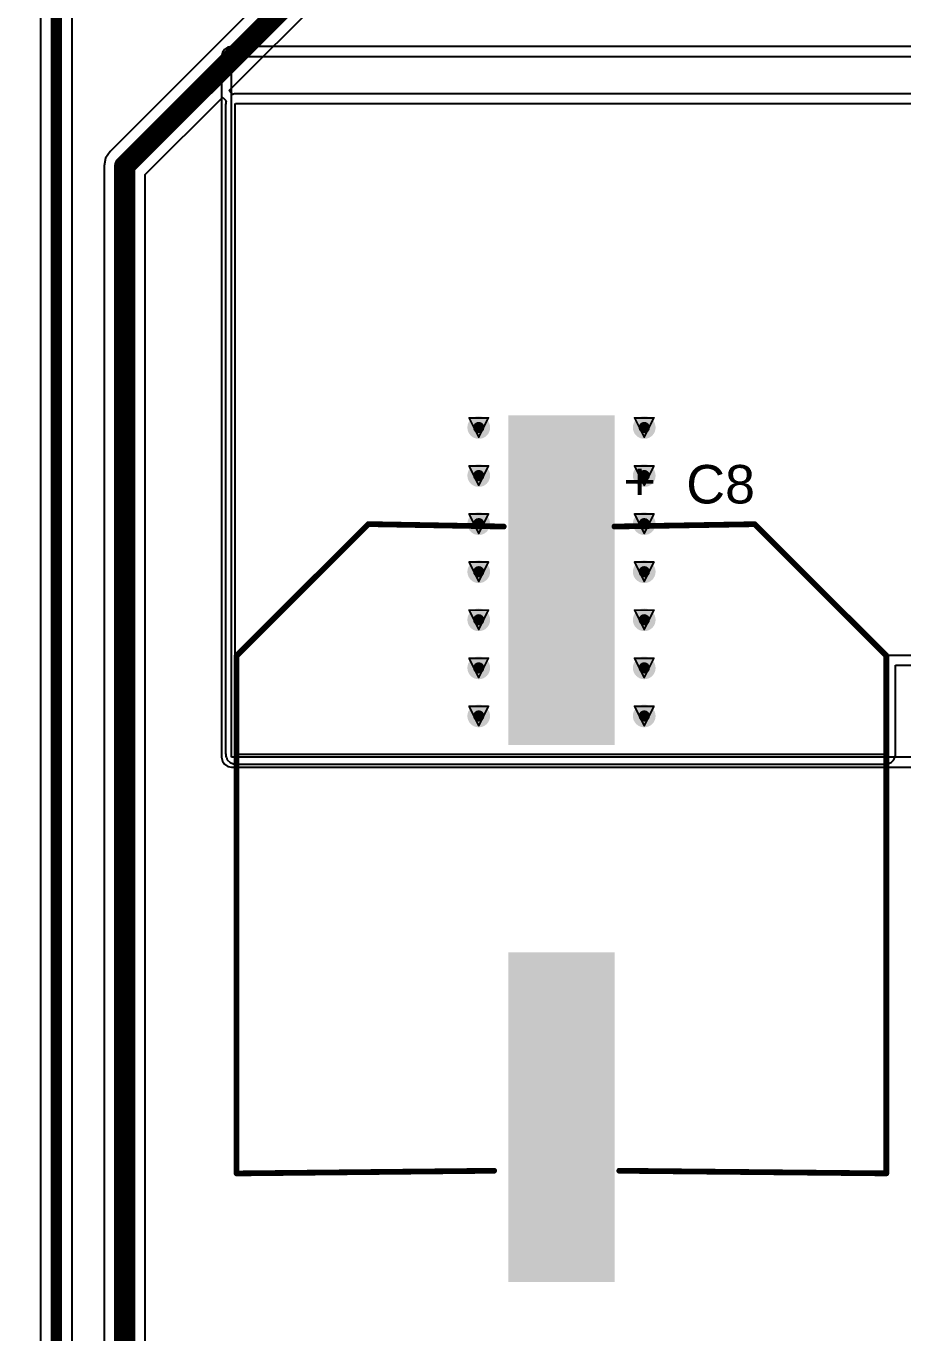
# Model space of a CAD drawing. Header units: inches. Extents: x -89 to 406, y -87 to 102.
# Drawn here: x -46.8 to -23.65, y 33.51 to 68.03 of the extents above; entities that cross this region are included whole.
import ezdxf

# ---------------------------------------------------------------- set-up
doc = ezdxf.new("R2010")
doc.units = ezdxf.units.IN
for name, color, linetype in [('Board_Outline', 56, 'Continuous'), ('Bottom Layer', 5, 'Continuous'), ('Drill Drawing', 1, 'Continuous'), ('Top Layer', 1, 'Continuous'), ('Top Overlay', 2, 'Continuous'), ('Top Paste', 8, 'Continuous'), ('Top Solder', 216, 'Continuous'), ('Via Holes', 16, 'Continuous')]:
    doc.layers.add(name, color=color, linetype=linetype)
doc.styles.add('Arial', font='', dxfattribs={"height": 0.2})
doc.styles.get('Arial').set_extended_font_data('Arial')

msp = doc.modelspace()

# ---------------------------------------------------------------- hatches: boundary and pattern name
at = {"layer": 'Bottom Layer'}
h = msp.add_hatch(color=5, dxfattribs=at)
edge = h.paths.add_edge_path()
edge.add_arc((-34.849, 57.429), 0.3, 0, 360)
h = msp.add_hatch(color=5, dxfattribs=at)
edge = h.paths.add_edge_path()
edge.add_arc((-30.48, 57.429), 0.3, 0, 360)
h = msp.add_hatch(color=5, dxfattribs=at)
edge = h.paths.add_edge_path()
edge.add_arc((-34.849, 56.159), 0.3, 0, 360)
h = msp.add_hatch(color=5, dxfattribs=at)
edge = h.paths.add_edge_path()
edge.add_arc((-30.48, 56.159), 0.3, 0, 360)
h = msp.add_hatch(color=5, dxfattribs=at)
edge = h.paths.add_edge_path()
edge.add_arc((-34.849, 54.889), 0.3, 0, 360)
h = msp.add_hatch(color=5, dxfattribs=at)
edge = h.paths.add_edge_path()
edge.add_arc((-30.48, 54.889), 0.3, 0, 360)
h = msp.add_hatch(color=5, dxfattribs=at)
edge = h.paths.add_edge_path()
edge.add_arc((-34.849, 53.619), 0.3, 0, 360)
h = msp.add_hatch(color=5, dxfattribs=at)
edge = h.paths.add_edge_path()
edge.add_arc((-30.48, 53.619), 0.3, 0, 360)
h = msp.add_hatch(color=5, dxfattribs=at)
edge = h.paths.add_edge_path()
edge.add_arc((-34.849, 52.349), 0.3, 0, 360)
h = msp.add_hatch(color=5, dxfattribs=at)
edge = h.paths.add_edge_path()
edge.add_arc((-30.48, 52.349), 0.3, 0, 360)
h = msp.add_hatch(color=5, dxfattribs=at)
edge = h.paths.add_edge_path()
edge.add_arc((-34.849, 51.079), 0.3, 0, 360)
h = msp.add_hatch(color=5, dxfattribs=at)
edge = h.paths.add_edge_path()
edge.add_arc((-30.48, 51.079), 0.3, 0, 360)
h = msp.add_hatch(color=5, dxfattribs=at)
edge = h.paths.add_edge_path()
edge.add_arc((-34.849, 49.809), 0.3, 0, 360)
h = msp.add_hatch(color=5, dxfattribs=at)
edge = h.paths.add_edge_path()
edge.add_arc((-30.48, 49.809), 0.3, 0, 360)
at = {"layer": 'Top Layer'}
h = msp.add_hatch(color=1, dxfattribs=at)
edge = h.paths.add_edge_path()
edge.add_arc((-34.849, 57.429), 0.3, 0, 360)
for points in [[(-31.364, 57.648), (-31.364, 49.148), (-33.964, 49.148), (-33.964, 57.648)], [(-31.364, 43.461), (-31.364, 34.961), (-33.964, 34.961), (-33.964, 43.461)]]:
    msp.add_hatch(color=1, dxfattribs=at).paths.add_polyline_path(points)
h = msp.add_hatch(color=1, dxfattribs=at)
edge = h.paths.add_edge_path()
edge.add_arc((-30.48, 57.429), 0.3, 0, 360)
h = msp.add_hatch(color=1, dxfattribs=at)
edge = h.paths.add_edge_path()
edge.add_arc((-34.849, 56.159), 0.3, 0, 360)
h = msp.add_hatch(color=1, dxfattribs=at)
edge = h.paths.add_edge_path()
edge.add_arc((-30.48, 56.159), 0.3, 0, 360)
h = msp.add_hatch(color=1, dxfattribs=at)
edge = h.paths.add_edge_path()
edge.add_arc((-34.849, 54.889), 0.3, 0, 360)
h = msp.add_hatch(color=1, dxfattribs=at)
edge = h.paths.add_edge_path()
edge.add_arc((-30.48, 54.889), 0.3, 0, 360)
h = msp.add_hatch(color=1, dxfattribs=at)
edge = h.paths.add_edge_path()
edge.add_arc((-34.849, 53.619), 0.3, 0, 360)
h = msp.add_hatch(color=1, dxfattribs=at)
edge = h.paths.add_edge_path()
edge.add_arc((-30.48, 53.619), 0.3, 0, 360)
h = msp.add_hatch(color=1, dxfattribs=at)
edge = h.paths.add_edge_path()
edge.add_arc((-34.849, 52.349), 0.3, 0, 360)
h = msp.add_hatch(color=1, dxfattribs=at)
edge = h.paths.add_edge_path()
edge.add_arc((-30.48, 52.349), 0.3, 0, 360)
h = msp.add_hatch(color=1, dxfattribs=at)
edge = h.paths.add_edge_path()
edge.add_arc((-34.849, 51.079), 0.3, 0, 360)
h = msp.add_hatch(color=1, dxfattribs=at)
edge = h.paths.add_edge_path()
edge.add_arc((-30.48, 51.079), 0.3, 0, 360)
h = msp.add_hatch(color=1, dxfattribs=at)
edge = h.paths.add_edge_path()
edge.add_arc((-34.849, 49.809), 0.3, 0, 360)
h = msp.add_hatch(color=1, dxfattribs=at)
edge = h.paths.add_edge_path()
edge.add_arc((-30.48, 49.809), 0.3, 0, 360)
at = {"layer": 'Top Paste'}
for points in [[(-31.364, 57.648), (-31.364, 49.148), (-33.964, 49.148), (-33.964, 57.648)], [(-31.364, 43.461), (-31.364, 34.961), (-33.964, 34.961), (-33.964, 43.461)]]:
    msp.add_hatch(color=8, dxfattribs=at).paths.add_polyline_path(points)
at = {"layer": 'Top Solder'}
for points in [[(-31.263, 57.749), (-31.263, 49.046), (-34.066, 49.046), (-34.066, 57.749)], [(-31.263, 43.562), (-31.263, 34.859), (-34.066, 34.859), (-34.066, 43.562)]]:
    msp.add_hatch(color=216, dxfattribs=at).paths.add_polyline_path(points)
at = {"layer": 'Via Holes'}
h = msp.add_hatch(color=7, dxfattribs=at)
edge = h.paths.add_edge_path()
edge.add_arc((-34.849, 57.429), 0.15, 0, 360)
h = msp.add_hatch(color=7, dxfattribs=at)
edge = h.paths.add_edge_path()
edge.add_arc((-30.48, 57.429), 0.15, 0, 360)
h = msp.add_hatch(color=7, dxfattribs=at)
edge = h.paths.add_edge_path()
edge.add_arc((-34.849, 56.159), 0.15, 0, 360)
h = msp.add_hatch(color=7, dxfattribs=at)
edge = h.paths.add_edge_path()
edge.add_arc((-30.48, 56.159), 0.15, 0, 360)
h = msp.add_hatch(color=7, dxfattribs=at)
edge = h.paths.add_edge_path()
edge.add_arc((-34.849, 54.889), 0.15, 0, 360)
h = msp.add_hatch(color=7, dxfattribs=at)
edge = h.paths.add_edge_path()
edge.add_arc((-30.48, 54.889), 0.15, 0, 360)
h = msp.add_hatch(color=7, dxfattribs=at)
edge = h.paths.add_edge_path()
edge.add_arc((-34.849, 53.619), 0.15, 0, 360)
h = msp.add_hatch(color=7, dxfattribs=at)
edge = h.paths.add_edge_path()
edge.add_arc((-30.48, 53.619), 0.15, 0, 360)
h = msp.add_hatch(color=7, dxfattribs=at)
edge = h.paths.add_edge_path()
edge.add_arc((-34.849, 52.349), 0.15, 0, 360)
h = msp.add_hatch(color=7, dxfattribs=at)
edge = h.paths.add_edge_path()
edge.add_arc((-30.48, 52.349), 0.15, 0, 360)
h = msp.add_hatch(color=7, dxfattribs=at)
edge = h.paths.add_edge_path()
edge.add_arc((-34.849, 51.079), 0.15, 0, 360)
h = msp.add_hatch(color=7, dxfattribs=at)
edge = h.paths.add_edge_path()
edge.add_arc((-30.48, 51.079), 0.15, 0, 360)
h = msp.add_hatch(color=7, dxfattribs=at)
edge = h.paths.add_edge_path()
edge.add_arc((-34.849, 49.809), 0.15, 0, 360)
h = msp.add_hatch(color=7, dxfattribs=at)
edge = h.paths.add_edge_path()
edge.add_arc((-30.48, 49.809), 0.15, 0, 360)

# ---------------------------------------------------------------- linework, layer by layer
at = {"layer": 'Board_Outline'}
for points in [[(87.312, 0, 0.254, 0.254, 1), (-87.312, 0, 0.254, 0.254, 1)], [(36.513, 0, 0.254, 0.254, 1), (-36.513, 0, 0.254, 0.254, 1)]]:
    msp.add_lwpolyline(points, format="xyseb", close=True, dxfattribs=at)
at = {"layer": 'Bottom Layer'}
for p, q in [((-46.414, 68.758), (-46.414, 0.883)), ((-45.585, 0.711), (-45.585, 68.586)), ((-41.616, 67.333), (-41.636, 67.234)), ((-41.56, 67.417), (-41.616, 67.333)), ((-41.476, 67.473), (-41.56, 67.417)), ((-41.377, 67.493), (-41.476, 67.473)), ((44.094, 67.493), (-41.377, 67.493)), ((-41.636, 67.234), (-41.636, 60.731)), ((-41.377, 60.731), (-41.377, 67.234)), ((-41.377, 67.234), (44.094, 67.234)), ((-41.636, 60.731), (-41.636, 48.717)), ((-41.377, 48.717), (-41.377, 60.731)), ((-41.636, 48.717), (-41.616, 48.618)), ((-5.791, 48.717), (-41.377, 48.717)), ((-41.616, 48.618), (-41.56, 48.534)), ((-41.56, 48.534), (-41.476, 48.478)), ((-41.476, 48.478), (-41.377, 48.458)), ((-41.377, 48.458), (-5.791, 48.458))]:
    msp.add_line(p, q, dxfattribs=at)
msp.add_lwpolyline([(-45.999, 0.711, 0.305, 0.305, 0), (-45.999, 68.758, 0.305, 0.305, 0)], format="xyseb", dxfattribs=at)
at = {"layer": 'Drill Drawing'}
for points in [[(-35.103, 57.683, 0.0508, 0.0508, 0), (-34.595, 57.683, 0.0508, 0.0508, 0)], [(-35.103, 57.683, 0.0508, 0.0508, 0), (-34.849, 57.175, 0.0508, 0.0508, 0)], [(-34.849, 57.175, 0.0508, 0.0508, 0), (-34.595, 57.683, 0.0508, 0.0508, 0)], [(-30.734, 57.683, 0.0508, 0.0508, 0), (-30.226, 57.683, 0.0508, 0.0508, 0)], [(-30.734, 57.683, 0.0508, 0.0508, 0), (-30.48, 57.175, 0.0508, 0.0508, 0)], [(-30.48, 57.175, 0.0508, 0.0508, 0), (-30.226, 57.683, 0.0508, 0.0508, 0)], [(-35.103, 56.413, 0.0508, 0.0508, 0), (-34.595, 56.413, 0.0508, 0.0508, 0)], [(-35.103, 56.413, 0.0508, 0.0508, 0), (-34.849, 55.905, 0.0508, 0.0508, 0)], [(-34.849, 55.905, 0.0508, 0.0508, 0), (-34.595, 56.413, 0.0508, 0.0508, 0)], [(-30.734, 56.413, 0.0508, 0.0508, 0), (-30.226, 56.413, 0.0508, 0.0508, 0)], [(-30.734, 56.413, 0.0508, 0.0508, 0), (-30.48, 55.905, 0.0508, 0.0508, 0)], [(-30.48, 55.905, 0.0508, 0.0508, 0), (-30.226, 56.413, 0.0508, 0.0508, 0)], [(-35.103, 55.143, 0.0508, 0.0508, 0), (-34.595, 55.143, 0.0508, 0.0508, 0)], [(-35.103, 55.143, 0.0508, 0.0508, 0), (-34.849, 54.635, 0.0508, 0.0508, 0)], [(-34.849, 54.635, 0.0508, 0.0508, 0), (-34.595, 55.143, 0.0508, 0.0508, 0)], [(-30.734, 55.143, 0.0508, 0.0508, 0), (-30.226, 55.143, 0.0508, 0.0508, 0)], [(-30.734, 55.143, 0.0508, 0.0508, 0), (-30.48, 54.635, 0.0508, 0.0508, 0)], [(-30.48, 54.635, 0.0508, 0.0508, 0), (-30.226, 55.143, 0.0508, 0.0508, 0)], [(-35.103, 53.873, 0.0508, 0.0508, 0), (-34.595, 53.873, 0.0508, 0.0508, 0)], [(-35.103, 53.873, 0.0508, 0.0508, 0), (-34.849, 53.365, 0.0508, 0.0508, 0)], [(-34.849, 53.365, 0.0508, 0.0508, 0), (-34.595, 53.873, 0.0508, 0.0508, 0)], [(-30.734, 53.873, 0.0508, 0.0508, 0), (-30.226, 53.873, 0.0508, 0.0508, 0)], [(-30.734, 53.873, 0.0508, 0.0508, 0), (-30.48, 53.365, 0.0508, 0.0508, 0)], [(-30.48, 53.365, 0.0508, 0.0508, 0), (-30.226, 53.873, 0.0508, 0.0508, 0)], [(-35.103, 52.603, 0.0508, 0.0508, 0), (-34.595, 52.603, 0.0508, 0.0508, 0)], [(-35.103, 52.603, 0.0508, 0.0508, 0), (-34.849, 52.095, 0.0508, 0.0508, 0)], [(-34.849, 52.095, 0.0508, 0.0508, 0), (-34.595, 52.603, 0.0508, 0.0508, 0)], [(-30.734, 52.603, 0.0508, 0.0508, 0), (-30.226, 52.603, 0.0508, 0.0508, 0)], [(-30.734, 52.603, 0.0508, 0.0508, 0), (-30.48, 52.095, 0.0508, 0.0508, 0)], [(-30.48, 52.095, 0.0508, 0.0508, 0), (-30.226, 52.603, 0.0508, 0.0508, 0)], [(-35.103, 51.333, 0.0508, 0.0508, 0), (-34.595, 51.333, 0.0508, 0.0508, 0)], [(-35.103, 51.333, 0.0508, 0.0508, 0), (-34.849, 50.825, 0.0508, 0.0508, 0)], [(-34.849, 50.825, 0.0508, 0.0508, 0), (-34.595, 51.333, 0.0508, 0.0508, 0)], [(-30.734, 51.333, 0.0508, 0.0508, 0), (-30.226, 51.333, 0.0508, 0.0508, 0)], [(-30.734, 51.333, 0.0508, 0.0508, 0), (-30.48, 50.825, 0.0508, 0.0508, 0)], [(-30.48, 50.825, 0.0508, 0.0508, 0), (-30.226, 51.333, 0.0508, 0.0508, 0)], [(-35.103, 50.063, 0.0508, 0.0508, 0), (-34.595, 50.063, 0.0508, 0.0508, 0)], [(-35.103, 50.063, 0.0508, 0.0508, 0), (-34.849, 49.555, 0.0508, 0.0508, 0)], [(-34.849, 49.555, 0.0508, 0.0508, 0), (-34.595, 50.063, 0.0508, 0.0508, 0)], [(-30.734, 50.063, 0.0508, 0.0508, 0), (-30.226, 50.063, 0.0508, 0.0508, 0)], [(-30.734, 50.063, 0.0508, 0.0508, 0), (-30.48, 49.555, 0.0508, 0.0508, 0)], [(-30.48, 49.555, 0.0508, 0.0508, 0), (-30.226, 50.063, 0.0508, 0.0508, 0)]]:
    msp.add_lwpolyline(points, format="xyseb", dxfattribs=at)
for points in [[(-35.115, 57.683, 0.0254, 0.0254, 1), (-35.09, 57.683, 0.0254, 0.0254, 1)], [(-35.115, 57.683, 0.0254, 0.0254, 1), (-35.09, 57.683, 0.0254, 0.0254, 1)], [(-34.608, 57.683, 0.0254, 0.0254, 1), (-34.582, 57.683, 0.0254, 0.0254, 1)], [(-34.608, 57.683, 0.0254, 0.0254, 1), (-34.582, 57.683, 0.0254, 0.0254, 1)], [(-30.747, 57.683, 0.0254, 0.0254, 1), (-30.721, 57.683, 0.0254, 0.0254, 1)], [(-30.747, 57.683, 0.0254, 0.0254, 1), (-30.721, 57.683, 0.0254, 0.0254, 1)], [(-30.239, 57.683, 0.0254, 0.0254, 1), (-30.213, 57.683, 0.0254, 0.0254, 1)], [(-30.239, 57.683, 0.0254, 0.0254, 1), (-30.213, 57.683, 0.0254, 0.0254, 1)], [(-34.861, 57.175, 0.0254, 0.0254, 1), (-34.836, 57.175, 0.0254, 0.0254, 1)], [(-34.861, 57.175, 0.0254, 0.0254, 1), (-34.836, 57.175, 0.0254, 0.0254, 1)], [(-30.493, 57.175, 0.0254, 0.0254, 1), (-30.467, 57.175, 0.0254, 0.0254, 1)], [(-30.493, 57.175, 0.0254, 0.0254, 1), (-30.467, 57.175, 0.0254, 0.0254, 1)], [(-35.115, 56.413, 0.0254, 0.0254, 1), (-35.09, 56.413, 0.0254, 0.0254, 1)], [(-35.115, 56.413, 0.0254, 0.0254, 1), (-35.09, 56.413, 0.0254, 0.0254, 1)], [(-34.608, 56.413, 0.0254, 0.0254, 1), (-34.582, 56.413, 0.0254, 0.0254, 1)], [(-34.608, 56.413, 0.0254, 0.0254, 1), (-34.582, 56.413, 0.0254, 0.0254, 1)], [(-30.747, 56.413, 0.0254, 0.0254, 1), (-30.721, 56.413, 0.0254, 0.0254, 1)], [(-30.747, 56.413, 0.0254, 0.0254, 1), (-30.721, 56.413, 0.0254, 0.0254, 1)], [(-30.239, 56.413, 0.0254, 0.0254, 1), (-30.213, 56.413, 0.0254, 0.0254, 1)], [(-30.239, 56.413, 0.0254, 0.0254, 1), (-30.213, 56.413, 0.0254, 0.0254, 1)], [(-34.861, 55.905, 0.0254, 0.0254, 1), (-34.836, 55.905, 0.0254, 0.0254, 1)], [(-34.861, 55.905, 0.0254, 0.0254, 1), (-34.836, 55.905, 0.0254, 0.0254, 1)], [(-30.493, 55.905, 0.0254, 0.0254, 1), (-30.467, 55.905, 0.0254, 0.0254, 1)], [(-30.493, 55.905, 0.0254, 0.0254, 1), (-30.467, 55.905, 0.0254, 0.0254, 1)], [(-35.115, 55.143, 0.0254, 0.0254, 1), (-35.09, 55.143, 0.0254, 0.0254, 1)], [(-35.115, 55.143, 0.0254, 0.0254, 1), (-35.09, 55.143, 0.0254, 0.0254, 1)], [(-34.608, 55.143, 0.0254, 0.0254, 1), (-34.582, 55.143, 0.0254, 0.0254, 1)], [(-34.608, 55.143, 0.0254, 0.0254, 1), (-34.582, 55.143, 0.0254, 0.0254, 1)], [(-30.747, 55.143, 0.0254, 0.0254, 1), (-30.721, 55.143, 0.0254, 0.0254, 1)], [(-30.747, 55.143, 0.0254, 0.0254, 1), (-30.721, 55.143, 0.0254, 0.0254, 1)], [(-30.239, 55.143, 0.0254, 0.0254, 1), (-30.213, 55.143, 0.0254, 0.0254, 1)], [(-30.239, 55.143, 0.0254, 0.0254, 1), (-30.213, 55.143, 0.0254, 0.0254, 1)], [(-34.861, 54.635, 0.0254, 0.0254, 1), (-34.836, 54.635, 0.0254, 0.0254, 1)], [(-34.861, 54.635, 0.0254, 0.0254, 1), (-34.836, 54.635, 0.0254, 0.0254, 1)], [(-30.493, 54.635, 0.0254, 0.0254, 1), (-30.467, 54.635, 0.0254, 0.0254, 1)], [(-30.493, 54.635, 0.0254, 0.0254, 1), (-30.467, 54.635, 0.0254, 0.0254, 1)], [(-35.115, 53.873, 0.0254, 0.0254, 1), (-35.09, 53.873, 0.0254, 0.0254, 1)], [(-35.115, 53.873, 0.0254, 0.0254, 1), (-35.09, 53.873, 0.0254, 0.0254, 1)], [(-34.608, 53.873, 0.0254, 0.0254, 1), (-34.582, 53.873, 0.0254, 0.0254, 1)], [(-34.608, 53.873, 0.0254, 0.0254, 1), (-34.582, 53.873, 0.0254, 0.0254, 1)], [(-30.747, 53.873, 0.0254, 0.0254, 1), (-30.721, 53.873, 0.0254, 0.0254, 1)], [(-30.747, 53.873, 0.0254, 0.0254, 1), (-30.721, 53.873, 0.0254, 0.0254, 1)], [(-30.239, 53.873, 0.0254, 0.0254, 1), (-30.213, 53.873, 0.0254, 0.0254, 1)], [(-30.239, 53.873, 0.0254, 0.0254, 1), (-30.213, 53.873, 0.0254, 0.0254, 1)], [(-34.861, 53.365, 0.0254, 0.0254, 1), (-34.836, 53.365, 0.0254, 0.0254, 1)], [(-34.861, 53.365, 0.0254, 0.0254, 1), (-34.836, 53.365, 0.0254, 0.0254, 1)], [(-30.493, 53.365, 0.0254, 0.0254, 1), (-30.467, 53.365, 0.0254, 0.0254, 1)], [(-30.493, 53.365, 0.0254, 0.0254, 1), (-30.467, 53.365, 0.0254, 0.0254, 1)], [(-35.115, 52.603, 0.0254, 0.0254, 1), (-35.09, 52.603, 0.0254, 0.0254, 1)], [(-35.115, 52.603, 0.0254, 0.0254, 1), (-35.09, 52.603, 0.0254, 0.0254, 1)], [(-34.608, 52.603, 0.0254, 0.0254, 1), (-34.582, 52.603, 0.0254, 0.0254, 1)], [(-34.608, 52.603, 0.0254, 0.0254, 1), (-34.582, 52.603, 0.0254, 0.0254, 1)], [(-30.747, 52.603, 0.0254, 0.0254, 1), (-30.721, 52.603, 0.0254, 0.0254, 1)], [(-30.747, 52.603, 0.0254, 0.0254, 1), (-30.721, 52.603, 0.0254, 0.0254, 1)], [(-30.239, 52.603, 0.0254, 0.0254, 1), (-30.213, 52.603, 0.0254, 0.0254, 1)], [(-30.239, 52.603, 0.0254, 0.0254, 1), (-30.213, 52.603, 0.0254, 0.0254, 1)], [(-34.861, 52.095, 0.0254, 0.0254, 1), (-34.836, 52.095, 0.0254, 0.0254, 1)], [(-34.861, 52.095, 0.0254, 0.0254, 1), (-34.836, 52.095, 0.0254, 0.0254, 1)], [(-30.493, 52.095, 0.0254, 0.0254, 1), (-30.467, 52.095, 0.0254, 0.0254, 1)], [(-30.493, 52.095, 0.0254, 0.0254, 1), (-30.467, 52.095, 0.0254, 0.0254, 1)], [(-35.115, 51.333, 0.0254, 0.0254, 1), (-35.09, 51.333, 0.0254, 0.0254, 1)], [(-35.115, 51.333, 0.0254, 0.0254, 1), (-35.09, 51.333, 0.0254, 0.0254, 1)], [(-34.608, 51.333, 0.0254, 0.0254, 1), (-34.582, 51.333, 0.0254, 0.0254, 1)], [(-34.608, 51.333, 0.0254, 0.0254, 1), (-34.582, 51.333, 0.0254, 0.0254, 1)], [(-30.747, 51.333, 0.0254, 0.0254, 1), (-30.721, 51.333, 0.0254, 0.0254, 1)], [(-30.747, 51.333, 0.0254, 0.0254, 1), (-30.721, 51.333, 0.0254, 0.0254, 1)], [(-30.239, 51.333, 0.0254, 0.0254, 1), (-30.213, 51.333, 0.0254, 0.0254, 1)], [(-30.239, 51.333, 0.0254, 0.0254, 1), (-30.213, 51.333, 0.0254, 0.0254, 1)], [(-34.861, 50.825, 0.0254, 0.0254, 1), (-34.836, 50.825, 0.0254, 0.0254, 1)], [(-34.861, 50.825, 0.0254, 0.0254, 1), (-34.836, 50.825, 0.0254, 0.0254, 1)], [(-30.493, 50.825, 0.0254, 0.0254, 1), (-30.467, 50.825, 0.0254, 0.0254, 1)], [(-30.493, 50.825, 0.0254, 0.0254, 1), (-30.467, 50.825, 0.0254, 0.0254, 1)], [(-35.115, 50.063, 0.0254, 0.0254, 1), (-35.09, 50.063, 0.0254, 0.0254, 1)], [(-35.115, 50.063, 0.0254, 0.0254, 1), (-35.09, 50.063, 0.0254, 0.0254, 1)], [(-34.608, 50.063, 0.0254, 0.0254, 1), (-34.582, 50.063, 0.0254, 0.0254, 1)], [(-34.608, 50.063, 0.0254, 0.0254, 1), (-34.582, 50.063, 0.0254, 0.0254, 1)], [(-30.747, 50.063, 0.0254, 0.0254, 1), (-30.721, 50.063, 0.0254, 0.0254, 1)], [(-30.747, 50.063, 0.0254, 0.0254, 1), (-30.721, 50.063, 0.0254, 0.0254, 1)], [(-30.239, 50.063, 0.0254, 0.0254, 1), (-30.213, 50.063, 0.0254, 0.0254, 1)], [(-30.239, 50.063, 0.0254, 0.0254, 1), (-30.213, 50.063, 0.0254, 0.0254, 1)], [(-34.861, 49.555, 0.0254, 0.0254, 1), (-34.836, 49.555, 0.0254, 0.0254, 1)], [(-34.861, 49.555, 0.0254, 0.0254, 1), (-34.836, 49.555, 0.0254, 0.0254, 1)], [(-30.493, 49.555, 0.0254, 0.0254, 1), (-30.467, 49.555, 0.0254, 0.0254, 1)], [(-30.493, 49.555, 0.0254, 0.0254, 1), (-30.467, 49.555, 0.0254, 0.0254, 1)]]:
    msp.add_lwpolyline(points, format="xyseb", close=True, dxfattribs=at)
at = {"layer": 'Top Layer'}
for p, q in [((-28.071, 81.233), (-44.581, 64.723)), ((-41.436, 66.329), (-27.461, 80.304)), ((-41.43, 66.32), (-41.436, 66.329)), ((-41.349, 66.228), (-41.43, 66.32)), ((-43.652, 64.113), (-41.615, 66.15)), ((-41.615, 66.15), (-41.606, 66.145)), ((-41.606, 66.145), (-41.514, 66.063)), ((-41.529, 65.989), (-41.534, 65.964)), ((-41.534, 65.964), (-41.534, 48.819)), ((-41.525, 66.035), (-41.529, 66.014)), ((-41.529, 66.014), (-41.529, 65.989)), ((-41.515, 66.059), (-41.525, 66.035)), ((-41.514, 66.063), (-41.515, 66.059)), ((-41.345, 66.229), (-41.349, 66.228)), ((-41.321, 66.239), (-41.345, 66.229)), ((-41.3, 66.243), (-41.321, 66.239)), ((-41.275, 66.243), (-41.3, 66.243)), ((-41.249, 66.248), (-41.275, 66.243)), ((-41.275, 65.964), (-41.271, 65.985)), ((-41.275, 48.819), (-41.275, 65.964)), ((-41.271, 65.985), (-41.249, 65.989)), ((43.358, 66.248), (-41.249, 66.248)), ((-41.249, 65.989), (43.358, 65.989)), ((-44.581, 64.723), (-44.698, 64.546)), ((-44.698, 64.546), (-44.74, 64.338)), ((-44.74, 64.338), (-44.74, 19.05)), ((-43.652, 19.275), (-43.652, 64.113)), ((-5.893, 51.41), (-24.105, 51.41)), ((-24.105, 51.41), (-24.105, 48.819)), ((-23.846, 48.819), (-23.846, 51.151)), ((-23.846, 51.151), (-5.893, 51.151)), ((-41.534, 48.819), (-41.529, 48.794)), ((-41.529, 48.794), (-41.529, 48.768)), ((-41.529, 48.768), (-41.525, 48.747)), ((-41.525, 48.747), (-41.515, 48.724)), ((-41.515, 48.724), (-41.514, 48.72)), ((-41.514, 48.72), (-41.512, 48.717)), ((-41.512, 48.717), (-41.486, 48.654)), ((-41.271, 48.798), (-41.275, 48.819)), ((-41.249, 48.793), (-41.271, 48.798)), ((-24.13, 48.793), (-41.249, 48.793)), ((-24.109, 48.798), (-24.13, 48.793)), ((-24.105, 48.819), (-24.109, 48.798)), ((-23.894, 48.654), (-23.867, 48.717)), ((-23.867, 48.717), (-23.865, 48.72)), ((-23.865, 48.724), (-23.855, 48.747)), ((-23.865, 48.72), (-23.865, 48.724)), ((-23.855, 48.747), (-23.851, 48.768)), ((-23.851, 48.794), (-23.846, 48.819)), ((-23.851, 48.768), (-23.851, 48.794)), ((-41.486, 48.654), (-41.415, 48.582)), ((-41.415, 48.582), (-41.352, 48.556)), ((-41.352, 48.556), (-41.349, 48.554)), ((-41.349, 48.554), (-41.345, 48.553)), ((-41.345, 48.553), (-41.321, 48.544)), ((-41.321, 48.544), (-41.3, 48.539)), ((-41.3, 48.539), (-41.275, 48.539)), ((-41.275, 48.539), (-41.249, 48.534)), ((-41.249, 48.534), (-24.13, 48.534)), ((-24.13, 48.534), (-24.105, 48.539)), ((-24.105, 48.539), (-24.08, 48.539)), ((-24.08, 48.539), (-24.058, 48.544)), ((-24.058, 48.544), (-24.035, 48.553)), ((-24.035, 48.553), (-24.031, 48.554)), ((-24.031, 48.554), (-24.028, 48.556)), ((-24.028, 48.556), (-23.965, 48.582)), ((-23.965, 48.582), (-23.894, 48.654))]:
    msp.add_line(p, q, dxfattribs=at)
for points in [[(-44.196, 64.338, 0.559, 0.559, 0), (-27.686, 80.848, 0.559, 0.559, 0)], [(-44.196, 19.05, 0.559, 0.559, 0), (-44.196, 64.338, 0.559, 0.559, 0)]]:
    msp.add_lwpolyline(points, format="xyseb", dxfattribs=at)
msp.add_lwpolyline([(-44.336, 64.338, 0.279, 0.279, 1), (-44.056, 64.338, 0.279, 0.279, 1)], format="xyseb", close=True, dxfattribs=at)
msp.add_lwpolyline([(-44.336, 64.338, 0.279, 0.279, 1), (-44.056, 64.338, 0.279, 0.279, 1)], format="xyseb", close=True, dxfattribs=at)
at = {"layer": 'Top Overlay'}
for points in [[(-41.241, 51.4, 0.152, 0.152, 0), (-37.764, 54.877, 0.152, 0.152, 0)], [(-37.764, 54.877, 0.152, 0.152, 0), (-34.188, 54.813, 0.152, 0.152, 0)], [(-31.267, 54.813, 0.152, 0.152, 0), (-27.564, 54.875, 0.152, 0.152, 0)], [(-27.564, 54.875, 0.152, 0.152, 0), (-24.089, 51.401, 0.152, 0.152, 0)], [(-41.241, 37.724, 0.152, 0.152, 0), (-41.241, 51.4, 0.152, 0.152, 0)], [(-24.089, 37.725, 0.152, 0.152, 0), (-24.089, 51.401, 0.152, 0.152, 0)], [(-41.241, 37.724, 0.152, 0.152, 0), (-34.442, 37.795, 0.152, 0.152, 0)], [(-31.14, 37.795, 0.152, 0.152, 0), (-24.089, 37.725, 0.152, 0.152, 0)]]:
    msp.add_lwpolyline(points, format="xyseb", dxfattribs=at)
for points in [[(-37.802, 54.877, 0.0762, 0.0762, 1), (-37.726, 54.877, 0.0762, 0.0762, 1)], [(-37.802, 54.877, 0.0762, 0.0762, 1), (-37.726, 54.877, 0.0762, 0.0762, 1)], [(-34.226, 54.813, 0.0762, 0.0762, 1), (-34.15, 54.813, 0.0762, 0.0762, 1)], [(-31.305, 54.813, 0.0762, 0.0762, 1), (-31.229, 54.813, 0.0762, 0.0762, 1)], [(-27.602, 54.875, 0.0762, 0.0762, 1), (-27.526, 54.875, 0.0762, 0.0762, 1)], [(-27.602, 54.875, 0.0762, 0.0762, 1), (-27.526, 54.875, 0.0762, 0.0762, 1)], [(-41.279, 51.4, 0.0762, 0.0762, 1), (-41.203, 51.4, 0.0762, 0.0762, 1)], [(-41.279, 51.4, 0.0762, 0.0762, 1), (-41.203, 51.4, 0.0762, 0.0762, 1)], [(-24.127, 51.401, 0.0762, 0.0762, 1), (-24.051, 51.401, 0.0762, 0.0762, 1)], [(-24.127, 51.401, 0.0762, 0.0762, 1), (-24.051, 51.401, 0.0762, 0.0762, 1)], [(-41.279, 37.724, 0.0762, 0.0762, 1), (-41.203, 37.724, 0.0762, 0.0762, 1)], [(-41.279, 37.724, 0.0762, 0.0762, 1), (-41.203, 37.724, 0.0762, 0.0762, 1)], [(-34.48, 37.795, 0.0762, 0.0762, 1), (-34.404, 37.795, 0.0762, 0.0762, 1)], [(-31.178, 37.795, 0.0762, 0.0762, 1), (-31.102, 37.795, 0.0762, 0.0762, 1)], [(-24.127, 37.725, 0.0762, 0.0762, 1), (-24.051, 37.725, 0.0762, 0.0762, 1)], [(-24.127, 37.725, 0.0762, 0.0762, 1), (-24.051, 37.725, 0.0762, 0.0762, 1)]]:
    msp.add_lwpolyline(points, format="xyseb", close=True, dxfattribs=at)

# ---------------------------------------------------------------- texts
at = {"layer": 'Top Overlay', "style": 'Arial'}
msp.add_text('+', height=1.016, rotation=270, dxfattribs=at).set_placement((-31.094, 56.409))
msp.add_text('C8', height=1.016, dxfattribs=at).set_placement((-29.371, 55.423))

doc.saveas('drawing.dxf')
